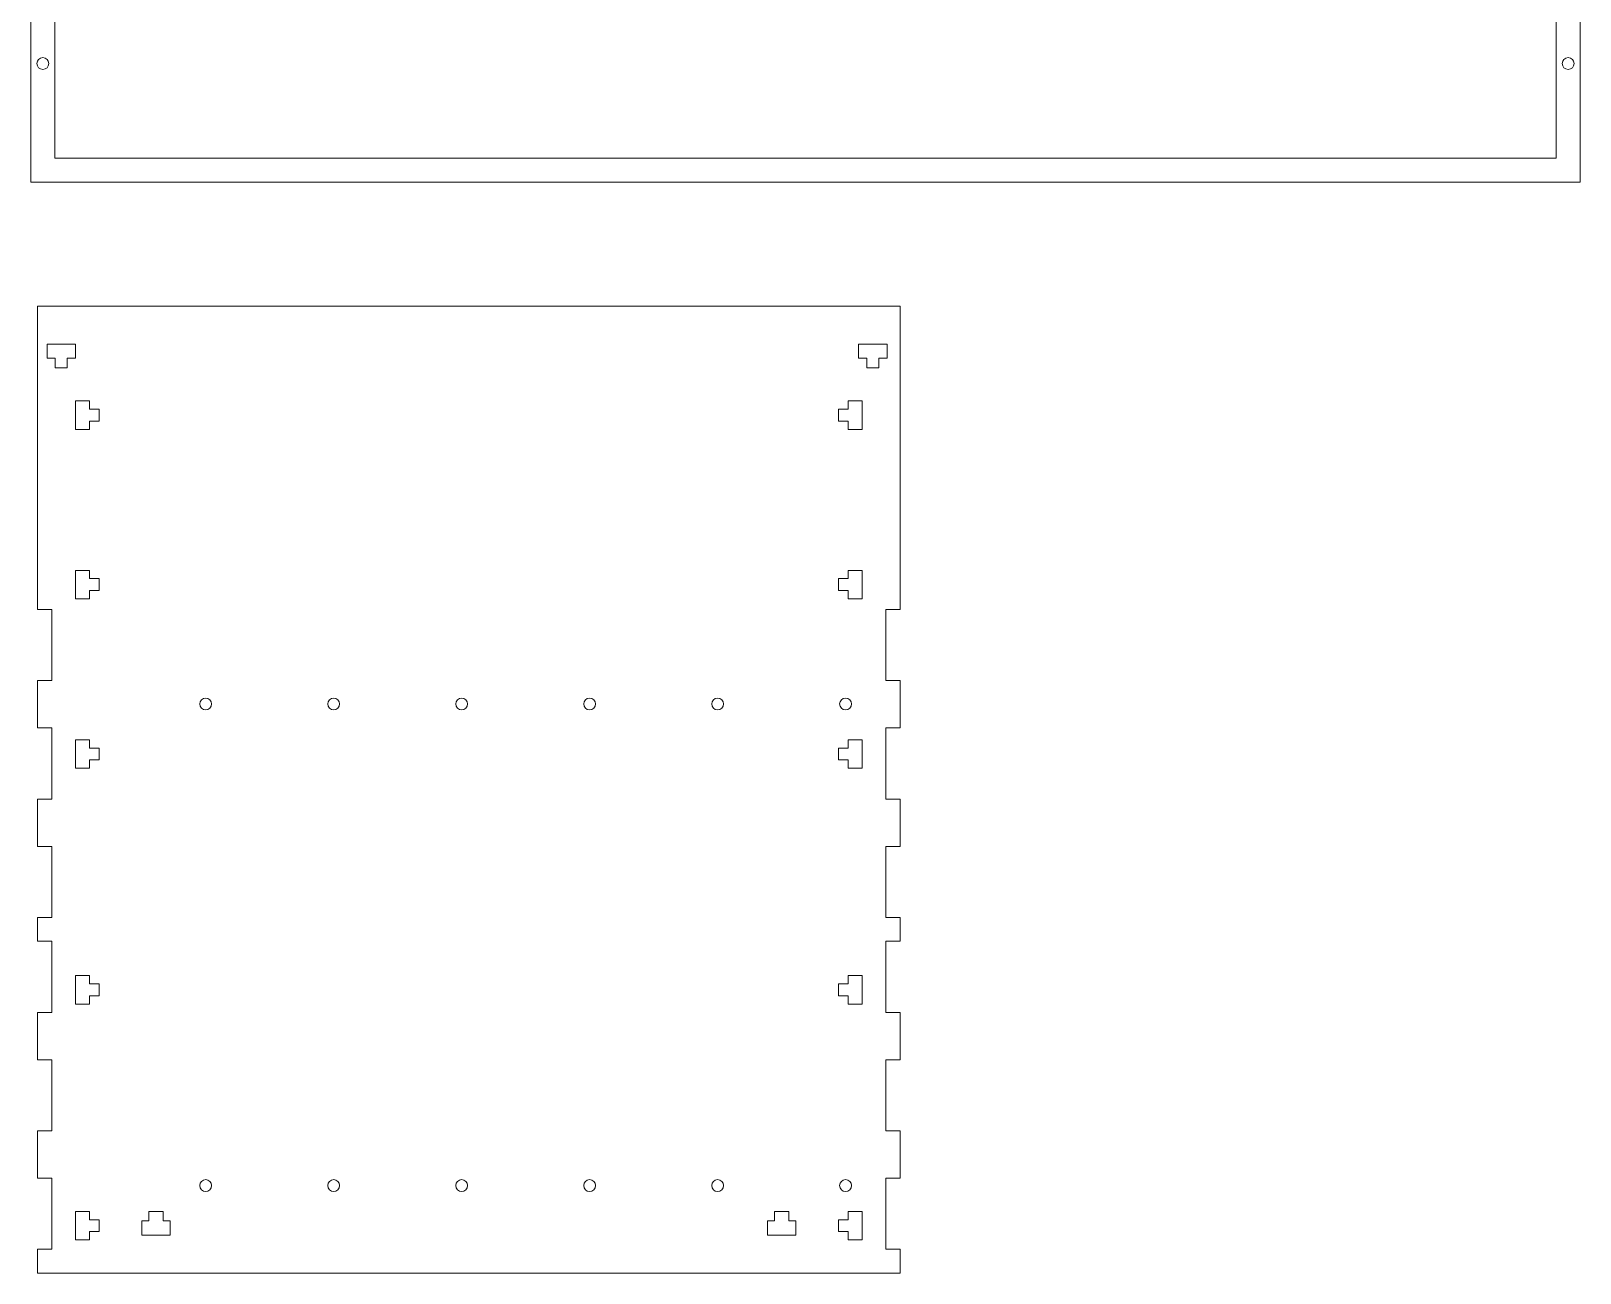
# Model space of a CAD drawing. Header units: millimetres. Extents: x -986 to 255, y -1466 to 2092.
# Drawn here: x -72.3 to 254.5, y 344.1 to 606.1 of the extents above; entities that cross this region are included whole.
import ezdxf

# ---------------------------------------------------------------- set-up
doc = ezdxf.new("R2010")
doc.units = ezdxf.units.MM
doc.header["$MEASUREMENT"] = 0

msp = doc.modelspace()

# ---------------------------------------------------------------- linework, layer by layer
at = {"color": 1, "lineweight": 0}
for points, knots in [([(-72.2511, 574.2797), (-72.2511, 574.2797), (254.5489, 574.2797), (254.5489, 574.2797), (254.5489, 574.2797), (254.5489, 788.2797), (254.5489, 788.2797), (254.5489, 788.2797), (-72.2511, 788.2797), (-72.2511, 788.2797), (-72.2511, 788.2797), (-72.2511, 574.2797), (-72.2511, 574.2797)], [0, 0, 0, 0, 0.25, 0.25, 0.25, 0.5, 0.5, 0.5, 0.75, 0.75, 0.75, 1, 1, 1, 1]), ([(-68.5011, 599.2797), (-68.5011, 599.9701), (-69.0608, 600.5297), (-69.7511, 600.5297), (-70.4415, 600.5297), (-71.0011, 599.9701), (-71.0011, 599.2797), (-71.0011, 598.5893), (-70.4415, 598.0297), (-69.7511, 598.0297), (-69.0608, 598.0297), (-68.5011, 598.5893), (-68.5011, 599.2797)], [0, 0, 0, 0, 0.25, 0.25, 0.25, 0.5, 0.5, 0.5, 0.75, 0.75, 0.75, 1, 1, 1, 1]), ([(253.2989, 599.2797), (253.2989, 599.9701), (252.7393, 600.5297), (252.0489, 600.5297), (251.3586, 600.5297), (250.7989, 599.9701), (250.7989, 599.2797), (250.7989, 598.5893), (251.3586, 598.0297), (252.0489, 598.0297), (252.7393, 598.0297), (253.2989, 598.5893), (253.2989, 599.2797)], [0, 0, 0, 0, 0.25, 0.25, 0.25, 0.5, 0.5, 0.5, 0.75, 0.75, 0.75, 1, 1, 1, 1]), ([(-70.8707, 344.0952), (-70.8707, 344.0952), (111.1293, 344.0952), (111.1293, 344.0952), (111.1293, 344.0952), (111.1293, 349.0952), (111.1293, 349.0952), (111.1293, 349.0952), (108.1293, 349.0952), (108.1293, 349.0952), (108.1293, 349.0952), (108.1293, 364.0952), (108.1293, 364.0952), (108.1293, 364.0952), (111.1293, 364.0952), (111.1293, 364.0952), (111.1293, 364.0952), (111.1293, 374.0952), (111.1293, 374.0952), (111.1293, 374.0952), (108.1293, 374.0952), (108.1293, 374.0952), (108.1293, 374.0952), (108.1293, 389.0952), (108.1293, 389.0952), (108.1293, 389.0952), (111.1293, 389.0952), (111.1293, 389.0952), (111.1293, 389.0952), (111.1293, 399.0952), (111.1293, 399.0952), (111.1293, 399.0952), (108.1293, 399.0952), (108.1293, 399.0952), (108.1293, 399.0952), (108.1293, 414.0952), (108.1293, 414.0952), (108.1293, 414.0952), (111.1293, 414.0952), (111.1293, 414.0952), (111.1293, 414.0952), (111.1293, 419.0952), (111.1293, 419.0952), (111.1293, 419.0952), (108.1293, 419.0952), (108.1293, 419.0952), (108.1293, 419.0952), (108.1293, 434.0952), (108.1293, 434.0952), (108.1293, 434.0952), (111.1293, 434.0952), (111.1293, 434.0952), (111.1293, 434.0952), (111.1293, 444.0952), (111.1293, 444.0952), (111.1293, 444.0952), (108.1293, 444.0952), (108.1293, 444.0952), (108.1293, 444.0952), (108.1293, 459.0952), (108.1293, 459.0952), (108.1293, 459.0952), (111.1293, 459.0952), (111.1293, 459.0952), (111.1293, 459.0952), (111.1293, 469.0952), (111.1293, 469.0952), (111.1293, 469.0952), (108.1293, 469.0952), (108.1293, 469.0952), (108.1293, 469.0952), (108.1293, 484.0952), (108.1293, 484.0952), (108.1293, 484.0952), (111.1293, 484.0952), (111.1293, 484.0952), (111.1293, 484.0952), (111.1293, 548.0952), (111.1293, 548.0952), (111.1293, 548.0952), (-70.8707, 548.0952), (-70.8707, 548.0952), (-70.8707, 548.0952), (-70.8707, 484.0952), (-70.8707, 484.0952), (-70.8707, 484.0952), (-67.8707, 484.0952), (-67.8707, 484.0952), (-67.8707, 484.0952), (-67.8707, 469.0952), (-67.8707, 469.0952), (-67.8707, 469.0952), (-70.8707, 469.0952), (-70.8707, 469.0952), (-70.8707, 469.0952), (-70.8707, 459.0952), (-70.8707, 459.0952), (-70.8707, 459.0952), (-67.8707, 459.0952), (-67.8707, 459.0952), (-67.8707, 459.0952), (-67.8707, 444.0952), (-67.8707, 444.0952), (-67.8707, 444.0952), (-70.8707, 444.0952), (-70.8707, 444.0952), (-70.8707, 444.0952), (-70.8707, 434.0952), (-70.8707, 434.0952), (-70.8707, 434.0952), (-67.8707, 434.0952), (-67.8707, 434.0952), (-67.8707, 434.0952), (-67.8707, 419.0952), (-67.8707, 419.0952), (-67.8707, 419.0952), (-70.8707, 419.0952), (-70.8707, 419.0952), (-70.8707, 419.0952), (-70.8707, 414.0952), (-70.8707, 414.0952), (-70.8707, 414.0952), (-67.8707, 414.0952), (-67.8707, 414.0952), (-67.8707, 414.0952), (-67.8707, 399.0952), (-67.8707, 399.0952), (-67.8707, 399.0952), (-70.8707, 399.0952), (-70.8707, 399.0952), (-70.8707, 399.0952), (-70.8707, 389.0952), (-70.8707, 389.0952), (-70.8707, 389.0952), (-67.8707, 389.0952), (-67.8707, 389.0952), (-67.8707, 389.0952), (-67.8707, 374.0952), (-67.8707, 374.0952), (-67.8707, 374.0952), (-70.8707, 374.0952), (-70.8707, 374.0952), (-70.8707, 374.0952), (-70.8707, 364.0952), (-70.8707, 364.0952), (-70.8707, 364.0952), (-67.8707, 364.0952), (-67.8707, 364.0952), (-67.8707, 364.0952), (-67.8707, 349.0952), (-67.8707, 349.0952), (-67.8707, 349.0952), (-70.8707, 349.0952), (-70.8707, 349.0952), (-70.8707, 349.0952), (-70.8707, 344.0952), (-70.8707, 344.0952)], [0, 0, 0, 0, 0.01923077, 0.01923077, 0.01923077, 0.03846154, 0.03846154, 0.03846154, 0.05769231, 0.05769231, 0.05769231, 0.07692308, 0.07692308, 0.07692308, 0.09615385, 0.09615385, 0.09615385, 0.11538462, 0.11538462, 0.11538462, 0.13461538, 0.13461538, 0.13461538, 0.15384615, 0.15384615, 0.15384615, 0.17307692, 0.17307692, 0.17307692, 0.19230769, 0.19230769, 0.19230769, 0.21153846, 0.21153846, 0.21153846, 0.23076923, 0.23076923, 0.23076923, 0.25, 0.25, 0.25, 0.26923077, 0.26923077, 0.26923077, 0.28846154, 0.28846154, 0.28846154, 0.30769231, 0.30769231, 0.30769231, 0.32692308, 0.32692308, 0.32692308, 0.34615385, 0.34615385, 0.34615385, 0.36538462, 0.36538462, 0.36538462, 0.38461538, 0.38461538, 0.38461538, 0.40384615, 0.40384615, 0.40384615, 0.42307692, 0.42307692, 0.42307692, 0.44230769, 0.44230769, 0.44230769, 0.46153846, 0.46153846, 0.46153846, 0.48076923, 0.48076923, 0.48076923, 0.5, 0.5, 0.5, 0.51923077, 0.51923077, 0.51923077, 0.53846154, 0.53846154, 0.53846154, 0.55769231, 0.55769231, 0.55769231, 0.57692308, 0.57692308, 0.57692308, 0.59615385, 0.59615385, 0.59615385, 0.61538462, 0.61538462, 0.61538462, 0.63461538, 0.63461538, 0.63461538, 0.65384615, 0.65384615, 0.65384615, 0.67307692, 0.67307692, 0.67307692, 0.69230769, 0.69230769, 0.69230769, 0.71153846, 0.71153846, 0.71153846, 0.73076923, 0.73076923, 0.73076923, 0.75, 0.75, 0.75, 0.76923077, 0.76923077, 0.76923077, 0.78846154, 0.78846154, 0.78846154, 0.80769231, 0.80769231, 0.80769231, 0.82692308, 0.82692308, 0.82692308, 0.84615385, 0.84615385, 0.84615385, 0.86538462, 0.86538462, 0.86538462, 0.88461538, 0.88461538, 0.88461538, 0.90384615, 0.90384615, 0.90384615, 0.92307692, 0.92307692, 0.92307692, 0.94230769, 0.94230769, 0.94230769, 0.96153846, 0.96153846, 0.96153846, 0.98076923, 0.98076923, 0.98076923, 1, 1, 1, 1]), ([(-68.8707, 540.0952), (-68.8707, 540.0952), (-62.8707, 540.0952), (-62.8707, 540.0952), (-62.8707, 540.0952), (-62.8707, 537.0952), (-62.8707, 537.0952), (-62.8707, 537.0952), (-64.6207, 537.0952), (-64.6207, 537.0952), (-64.6207, 537.0952), (-64.6207, 535.0952), (-64.6207, 535.0952), (-64.6207, 535.0952), (-67.1207, 535.0952), (-67.1207, 535.0952), (-67.1207, 535.0952), (-67.1207, 537.0952), (-67.1207, 537.0952), (-67.1207, 537.0952), (-68.8707, 537.0952), (-68.8707, 537.0952), (-68.8707, 537.0952), (-68.8707, 540.0952), (-68.8707, 540.0952)], [0, 0, 0, 0, 0.125, 0.125, 0.125, 0.25, 0.25, 0.25, 0.375, 0.375, 0.375, 0.5, 0.5, 0.5, 0.625, 0.625, 0.625, 0.75, 0.75, 0.75, 0.875, 0.875, 0.875, 1, 1, 1, 1]), ([(108.3523, 537.0952), (108.3523, 537.0952), (106.6023, 537.0952), (106.6023, 537.0952), (106.6023, 537.0952), (106.6023, 535.0952), (106.6023, 535.0952), (106.6023, 535.0952), (104.1023, 535.0952), (104.1023, 535.0952), (104.1023, 535.0952), (104.1023, 537.0952), (104.1023, 537.0952), (104.1023, 537.0952), (102.3523, 537.0952), (102.3523, 537.0952), (102.3523, 537.0952), (102.3523, 540.0952), (102.3523, 540.0952), (102.3523, 540.0952), (108.3523, 540.0952), (108.3523, 540.0952), (108.3523, 540.0952), (108.3523, 537.0952), (108.3523, 537.0952)], [0, 0, 0, 0, 0.125, 0.125, 0.125, 0.25, 0.25, 0.25, 0.375, 0.375, 0.375, 0.5, 0.5, 0.5, 0.625, 0.625, 0.625, 0.75, 0.75, 0.75, 0.875, 0.875, 0.875, 1, 1, 1, 1]), ([(-59.8707, 528.0952), (-59.8707, 528.0952), (-59.8707, 526.3452), (-59.8707, 526.3452), (-59.8707, 526.3452), (-57.8707, 526.3452), (-57.8707, 526.3452), (-57.8707, 526.3452), (-57.8707, 523.8452), (-57.8707, 523.8452), (-57.8707, 523.8452), (-59.8707, 523.8452), (-59.8707, 523.8452), (-59.8707, 523.8452), (-59.8707, 522.0952), (-59.8707, 522.0952), (-59.8707, 522.0952), (-62.8707, 522.0952), (-62.8707, 522.0952), (-62.8707, 522.0952), (-62.8707, 528.0952), (-62.8707, 528.0952), (-62.8707, 528.0952), (-59.8707, 528.0952), (-59.8707, 528.0952)], [0, 0, 0, 0, 0.125, 0.125, 0.125, 0.25, 0.25, 0.25, 0.375, 0.375, 0.375, 0.5, 0.5, 0.5, 0.625, 0.625, 0.625, 0.75, 0.75, 0.75, 0.875, 0.875, 0.875, 1, 1, 1, 1]), ([(98.1293, 523.8452), (98.1293, 523.8452), (98.1293, 526.3452), (98.1293, 526.3452), (98.1293, 526.3452), (100.1293, 526.3452), (100.1293, 526.3452), (100.1293, 526.3452), (100.1293, 528.0952), (100.1293, 528.0952), (100.1293, 528.0952), (103.1293, 528.0952), (103.1293, 528.0952), (103.1293, 528.0952), (103.1293, 522.0952), (103.1293, 522.0952), (103.1293, 522.0952), (100.1293, 522.0952), (100.1293, 522.0952), (100.1293, 522.0952), (100.1293, 523.8452), (100.1293, 523.8452), (100.1293, 523.8452), (98.1293, 523.8452), (98.1293, 523.8452)], [0, 0, 0, 0, 0.125, 0.125, 0.125, 0.25, 0.25, 0.25, 0.375, 0.375, 0.375, 0.5, 0.5, 0.5, 0.625, 0.625, 0.625, 0.75, 0.75, 0.75, 0.875, 0.875, 0.875, 1, 1, 1, 1]), ([(-57.8707, 490.5952), (-57.8707, 490.5952), (-57.8707, 488.0952), (-57.8707, 488.0952), (-57.8707, 488.0952), (-59.8707, 488.0952), (-59.8707, 488.0952), (-59.8707, 488.0952), (-59.8707, 486.3452), (-59.8707, 486.3452), (-59.8707, 486.3452), (-62.8707, 486.3452), (-62.8707, 486.3452), (-62.8707, 486.3452), (-62.8707, 492.3452), (-62.8707, 492.3452), (-62.8707, 492.3452), (-59.8707, 492.3452), (-59.8707, 492.3452), (-59.8707, 492.3452), (-59.8707, 490.5952), (-59.8707, 490.5952), (-59.8707, 490.5952), (-57.8707, 490.5952), (-57.8707, 490.5952)], [0, 0, 0, 0, 0.125, 0.125, 0.125, 0.25, 0.25, 0.25, 0.375, 0.375, 0.375, 0.5, 0.5, 0.5, 0.625, 0.625, 0.625, 0.75, 0.75, 0.75, 0.875, 0.875, 0.875, 1, 1, 1, 1]), ([(100.1293, 486.3452), (100.1293, 486.3452), (100.1293, 488.0952), (100.1293, 488.0952), (100.1293, 488.0952), (98.1293, 488.0952), (98.1293, 488.0952), (98.1293, 488.0952), (98.1293, 490.5952), (98.1293, 490.5952), (98.1293, 490.5952), (100.1293, 490.5952), (100.1293, 490.5952), (100.1293, 490.5952), (100.1293, 492.3452), (100.1293, 492.3452), (100.1293, 492.3452), (103.1293, 492.3452), (103.1293, 492.3452), (103.1293, 492.3452), (103.1293, 486.3452), (103.1293, 486.3452), (103.1293, 486.3452), (100.1293, 486.3452), (100.1293, 486.3452)], [0, 0, 0, 0, 0.125, 0.125, 0.125, 0.25, 0.25, 0.25, 0.375, 0.375, 0.375, 0.5, 0.5, 0.5, 0.625, 0.625, 0.625, 0.75, 0.75, 0.75, 0.875, 0.875, 0.875, 1, 1, 1, 1]), ([(-34.1434, 464.1514), (-34.1434, 464.8417), (-34.703, 465.4014), (-35.3934, 465.4014), (-36.0837, 465.4014), (-36.6434, 464.8417), (-36.6434, 464.1514), (-36.6434, 463.461), (-36.0837, 462.9014), (-35.3934, 462.9014), (-34.703, 462.9014), (-34.1434, 463.461), (-34.1434, 464.1514)], [0, 0, 0, 0, 0.25, 0.25, 0.25, 0.5, 0.5, 0.5, 0.75, 0.75, 0.75, 1, 1, 1, 1]), ([(-7.1434, 464.1514), (-7.1434, 464.8417), (-7.703, 465.4014), (-8.3934, 465.4014), (-9.0837, 465.4014), (-9.6434, 464.8417), (-9.6434, 464.1514), (-9.6434, 463.461), (-9.0837, 462.9014), (-8.3934, 462.9014), (-7.703, 462.9014), (-7.1434, 463.461), (-7.1434, 464.1514)], [0, 0, 0, 0, 0.25, 0.25, 0.25, 0.5, 0.5, 0.5, 0.75, 0.75, 0.75, 1, 1, 1, 1]), ([(19.8566, 464.1514), (19.8566, 464.8417), (19.297, 465.4014), (18.6066, 465.4014), (17.9163, 465.4014), (17.3566, 464.8417), (17.3566, 464.1514), (17.3566, 463.461), (17.9163, 462.9014), (18.6066, 462.9014), (19.297, 462.9014), (19.8566, 463.461), (19.8566, 464.1514)], [0, 0, 0, 0, 0.25, 0.25, 0.25, 0.5, 0.5, 0.5, 0.75, 0.75, 0.75, 1, 1, 1, 1]), ([(46.8566, 464.1514), (46.8566, 464.8417), (46.297, 465.4014), (45.6066, 465.4014), (44.9163, 465.4014), (44.3566, 464.8417), (44.3566, 464.1514), (44.3566, 463.461), (44.9163, 462.9014), (45.6066, 462.9014), (46.297, 462.9014), (46.8566, 463.461), (46.8566, 464.1514)], [0, 0, 0, 0, 0.25, 0.25, 0.25, 0.5, 0.5, 0.5, 0.75, 0.75, 0.75, 1, 1, 1, 1]), ([(73.8566, 464.1514), (73.8566, 464.8417), (73.297, 465.4014), (72.6066, 465.4014), (71.9163, 465.4014), (71.3566, 464.8417), (71.3566, 464.1514), (71.3566, 463.461), (71.9163, 462.9014), (72.6066, 462.9014), (73.297, 462.9014), (73.8566, 463.461), (73.8566, 464.1514)], [0, 0, 0, 0, 0.25, 0.25, 0.25, 0.5, 0.5, 0.5, 0.75, 0.75, 0.75, 1, 1, 1, 1]), ([(100.8566, 464.1514), (100.8566, 464.8417), (100.297, 465.4014), (99.6066, 465.4014), (98.9163, 465.4014), (98.3566, 464.8417), (98.3566, 464.1514), (98.3566, 463.461), (98.9163, 462.9014), (99.6066, 462.9014), (100.297, 462.9014), (100.8566, 463.461), (100.8566, 464.1514)], [0, 0, 0, 0, 0.25, 0.25, 0.25, 0.5, 0.5, 0.5, 0.75, 0.75, 0.75, 1, 1, 1, 1]), ([(-59.8707, 456.5952), (-59.8707, 456.5952), (-59.8707, 454.8452), (-59.8707, 454.8452), (-59.8707, 454.8452), (-57.8707, 454.8452), (-57.8707, 454.8452), (-57.8707, 454.8452), (-57.8707, 452.3452), (-57.8707, 452.3452), (-57.8707, 452.3452), (-59.8707, 452.3452), (-59.8707, 452.3452), (-59.8707, 452.3452), (-59.8707, 450.5952), (-59.8707, 450.5952), (-59.8707, 450.5952), (-62.8707, 450.5952), (-62.8707, 450.5952), (-62.8707, 450.5952), (-62.8707, 456.5952), (-62.8707, 456.5952), (-62.8707, 456.5952), (-59.8707, 456.5952), (-59.8707, 456.5952)], [0, 0, 0, 0, 0.125, 0.125, 0.125, 0.25, 0.25, 0.25, 0.375, 0.375, 0.375, 0.5, 0.5, 0.5, 0.625, 0.625, 0.625, 0.75, 0.75, 0.75, 0.875, 0.875, 0.875, 1, 1, 1, 1]), ([(98.1293, 452.3452), (98.1293, 452.3452), (98.1293, 454.8452), (98.1293, 454.8452), (98.1293, 454.8452), (100.1293, 454.8452), (100.1293, 454.8452), (100.1293, 454.8452), (100.1293, 456.5952), (100.1293, 456.5952), (100.1293, 456.5952), (103.1293, 456.5952), (103.1293, 456.5952), (103.1293, 456.5952), (103.1293, 450.5952), (103.1293, 450.5952), (103.1293, 450.5952), (100.1293, 450.5952), (100.1293, 450.5952), (100.1293, 450.5952), (100.1293, 452.3452), (100.1293, 452.3452), (100.1293, 452.3452), (98.1293, 452.3452), (98.1293, 452.3452)], [0, 0, 0, 0, 0.125, 0.125, 0.125, 0.25, 0.25, 0.25, 0.375, 0.375, 0.375, 0.5, 0.5, 0.5, 0.625, 0.625, 0.625, 0.75, 0.75, 0.75, 0.875, 0.875, 0.875, 1, 1, 1, 1]), ([(-59.8707, 406.8452), (-59.8707, 406.8452), (-59.8707, 405.0952), (-59.8707, 405.0952), (-59.8707, 405.0952), (-57.8707, 405.0952), (-57.8707, 405.0952), (-57.8707, 405.0952), (-57.8707, 402.5952), (-57.8707, 402.5952), (-57.8707, 402.5952), (-59.8707, 402.5952), (-59.8707, 402.5952), (-59.8707, 402.5952), (-59.8707, 400.8452), (-59.8707, 400.8452), (-59.8707, 400.8452), (-62.8707, 400.8452), (-62.8707, 400.8452), (-62.8707, 400.8452), (-62.8707, 406.8452), (-62.8707, 406.8452), (-62.8707, 406.8452), (-59.8707, 406.8452), (-59.8707, 406.8452)], [0, 0, 0, 0, 0.125, 0.125, 0.125, 0.25, 0.25, 0.25, 0.375, 0.375, 0.375, 0.5, 0.5, 0.5, 0.625, 0.625, 0.625, 0.75, 0.75, 0.75, 0.875, 0.875, 0.875, 1, 1, 1, 1]), ([(98.1293, 402.5952), (98.1293, 402.5952), (98.1293, 405.0952), (98.1293, 405.0952), (98.1293, 405.0952), (100.1293, 405.0952), (100.1293, 405.0952), (100.1293, 405.0952), (100.1293, 406.8452), (100.1293, 406.8452), (100.1293, 406.8452), (103.1293, 406.8452), (103.1293, 406.8452), (103.1293, 406.8452), (103.1293, 400.8452), (103.1293, 400.8452), (103.1293, 400.8452), (100.1293, 400.8452), (100.1293, 400.8452), (100.1293, 400.8452), (100.1293, 402.5952), (100.1293, 402.5952), (100.1293, 402.5952), (98.1293, 402.5952), (98.1293, 402.5952)], [0, 0, 0, 0, 0.125, 0.125, 0.125, 0.25, 0.25, 0.25, 0.375, 0.375, 0.375, 0.5, 0.5, 0.5, 0.625, 0.625, 0.625, 0.75, 0.75, 0.75, 0.875, 0.875, 0.875, 1, 1, 1, 1]), ([(-34.1434, 362.5514), (-34.1434, 363.2417), (-34.703, 363.8014), (-35.3934, 363.8014), (-36.0837, 363.8014), (-36.6434, 363.2417), (-36.6434, 362.5514), (-36.6434, 361.861), (-36.0837, 361.3014), (-35.3934, 361.3014), (-34.703, 361.3014), (-34.1434, 361.861), (-34.1434, 362.5514)], [0, 0, 0, 0, 0.25, 0.25, 0.25, 0.5, 0.5, 0.5, 0.75, 0.75, 0.75, 1, 1, 1, 1]), ([(-7.1434, 362.5514), (-7.1434, 363.2417), (-7.703, 363.8014), (-8.3934, 363.8014), (-9.0837, 363.8014), (-9.6434, 363.2417), (-9.6434, 362.5514), (-9.6434, 361.861), (-9.0837, 361.3014), (-8.3934, 361.3014), (-7.703, 361.3014), (-7.1434, 361.861), (-7.1434, 362.5514)], [0, 0, 0, 0, 0.25, 0.25, 0.25, 0.5, 0.5, 0.5, 0.75, 0.75, 0.75, 1, 1, 1, 1]), ([(19.8566, 362.5514), (19.8566, 363.2417), (19.297, 363.8014), (18.6066, 363.8014), (17.9163, 363.8014), (17.3566, 363.2417), (17.3566, 362.5514), (17.3566, 361.861), (17.9163, 361.3014), (18.6066, 361.3014), (19.297, 361.3014), (19.8566, 361.861), (19.8566, 362.5514)], [0, 0, 0, 0, 0.25, 0.25, 0.25, 0.5, 0.5, 0.5, 0.75, 0.75, 0.75, 1, 1, 1, 1]), ([(46.8566, 362.5514), (46.8566, 363.2417), (46.297, 363.8014), (45.6066, 363.8014), (44.9163, 363.8014), (44.3566, 363.2417), (44.3566, 362.5514), (44.3566, 361.861), (44.9163, 361.3014), (45.6066, 361.3014), (46.297, 361.3014), (46.8566, 361.861), (46.8566, 362.5514)], [0, 0, 0, 0, 0.25, 0.25, 0.25, 0.5, 0.5, 0.5, 0.75, 0.75, 0.75, 1, 1, 1, 1]), ([(73.8566, 362.5514), (73.8566, 363.2417), (73.297, 363.8014), (72.6066, 363.8014), (71.9163, 363.8014), (71.3566, 363.2417), (71.3566, 362.5514), (71.3566, 361.861), (71.9163, 361.3014), (72.6066, 361.3014), (73.297, 361.3014), (73.8566, 361.861), (73.8566, 362.5514)], [0, 0, 0, 0, 0.25, 0.25, 0.25, 0.5, 0.5, 0.5, 0.75, 0.75, 0.75, 1, 1, 1, 1]), ([(100.8566, 362.5514), (100.8566, 363.2417), (100.297, 363.8014), (99.6066, 363.8014), (98.9163, 363.8014), (98.3566, 363.2417), (98.3566, 362.5514), (98.3566, 361.861), (98.9163, 361.3014), (99.6066, 361.3014), (100.297, 361.3014), (100.8566, 361.861), (100.8566, 362.5514)], [0, 0, 0, 0, 0.25, 0.25, 0.25, 0.5, 0.5, 0.5, 0.75, 0.75, 0.75, 1, 1, 1, 1]), ([(-62.8707, 351.0952), (-62.8707, 351.0952), (-62.8707, 357.0952), (-62.8707, 357.0952), (-62.8707, 357.0952), (-59.8707, 357.0952), (-59.8707, 357.0952), (-59.8707, 357.0952), (-59.8707, 355.3452), (-59.8707, 355.3452), (-59.8707, 355.3452), (-57.8707, 355.3452), (-57.8707, 355.3452), (-57.8707, 355.3452), (-57.8707, 352.8452), (-57.8707, 352.8452), (-57.8707, 352.8452), (-59.8707, 352.8452), (-59.8707, 352.8452), (-59.8707, 352.8452), (-59.8707, 351.0952), (-59.8707, 351.0952), (-59.8707, 351.0952), (-62.8707, 351.0952), (-62.8707, 351.0952)], [0, 0, 0, 0, 0.125, 0.125, 0.125, 0.25, 0.25, 0.25, 0.375, 0.375, 0.375, 0.5, 0.5, 0.5, 0.625, 0.625, 0.625, 0.75, 0.75, 0.75, 0.875, 0.875, 0.875, 1, 1, 1, 1]), ([(-42.8707, 355.0952), (-42.8707, 355.0952), (-42.8707, 352.0952), (-42.8707, 352.0952), (-42.8707, 352.0952), (-48.8707, 352.0952), (-48.8707, 352.0952), (-48.8707, 352.0952), (-48.8707, 355.0952), (-48.8707, 355.0952), (-48.8707, 355.0952), (-47.3707, 355.0952), (-47.3707, 355.0952), (-47.3707, 355.0952), (-47.3707, 357.0952), (-47.3707, 357.0952), (-47.3707, 357.0952), (-44.3707, 357.0952), (-44.3707, 357.0952), (-44.3707, 357.0952), (-44.3707, 355.0952), (-44.3707, 355.0952), (-44.3707, 355.0952), (-42.8707, 355.0952), (-42.8707, 355.0952)], [0, 0, 0, 0, 0.125, 0.125, 0.125, 0.25, 0.25, 0.25, 0.375, 0.375, 0.375, 0.5, 0.5, 0.5, 0.625, 0.625, 0.625, 0.75, 0.75, 0.75, 0.875, 0.875, 0.875, 1, 1, 1, 1]), ([(84.6293, 357.0952), (84.6293, 357.0952), (87.6293, 357.0952), (87.6293, 357.0952), (87.6293, 357.0952), (87.6293, 355.0952), (87.6293, 355.0952), (87.6293, 355.0952), (89.1293, 355.0952), (89.1293, 355.0952), (89.1293, 355.0952), (89.1293, 352.0952), (89.1293, 352.0952), (89.1293, 352.0952), (83.1293, 352.0952), (83.1293, 352.0952), (83.1293, 352.0952), (83.1293, 355.0952), (83.1293, 355.0952), (83.1293, 355.0952), (84.6293, 355.0952), (84.6293, 355.0952), (84.6293, 355.0952), (84.6293, 357.0952), (84.6293, 357.0952)], [0, 0, 0, 0, 0.125, 0.125, 0.125, 0.25, 0.25, 0.25, 0.375, 0.375, 0.375, 0.5, 0.5, 0.5, 0.625, 0.625, 0.625, 0.75, 0.75, 0.75, 0.875, 0.875, 0.875, 1, 1, 1, 1]), ([(100.1293, 351.0952), (100.1293, 351.0952), (100.1293, 352.8452), (100.1293, 352.8452), (100.1293, 352.8452), (98.1293, 352.8452), (98.1293, 352.8452), (98.1293, 352.8452), (98.1293, 355.3452), (98.1293, 355.3452), (98.1293, 355.3452), (100.1293, 355.3452), (100.1293, 355.3452), (100.1293, 355.3452), (100.1293, 357.0952), (100.1293, 357.0952), (100.1293, 357.0952), (103.1293, 357.0952), (103.1293, 357.0952), (103.1293, 357.0952), (103.1293, 351.0952), (103.1293, 351.0952), (103.1293, 351.0952), (100.1293, 351.0952), (100.1293, 351.0952)], [0, 0, 0, 0, 0.125, 0.125, 0.125, 0.25, 0.25, 0.25, 0.375, 0.375, 0.375, 0.5, 0.5, 0.5, 0.625, 0.625, 0.625, 0.75, 0.75, 0.75, 0.875, 0.875, 0.875, 1, 1, 1, 1])]:
    msp.add_open_spline(points, degree=3, knots=knots, dxfattribs=at)
at = {"color": 3, "lineweight": 0}
msp.add_open_spline([(-67.2511, 783.2797), (-67.2511, 783.2797), (249.5489, 783.2797), (249.5489, 783.2797), (249.5489, 783.2797), (249.5489, 579.2797), (249.5489, 579.2797), (249.5489, 579.2797), (-67.2511, 579.2797), (-67.2511, 579.2797), (-67.2511, 579.2797), (-67.2511, 783.2797), (-67.2511, 783.2797)], degree=3, knots=[0, 0, 0, 0, 0.25, 0.25, 0.25, 0.5, 0.5, 0.5, 0.75, 0.75, 0.75, 1, 1, 1, 1], dxfattribs=at)

doc.saveas('drawing.dxf')
